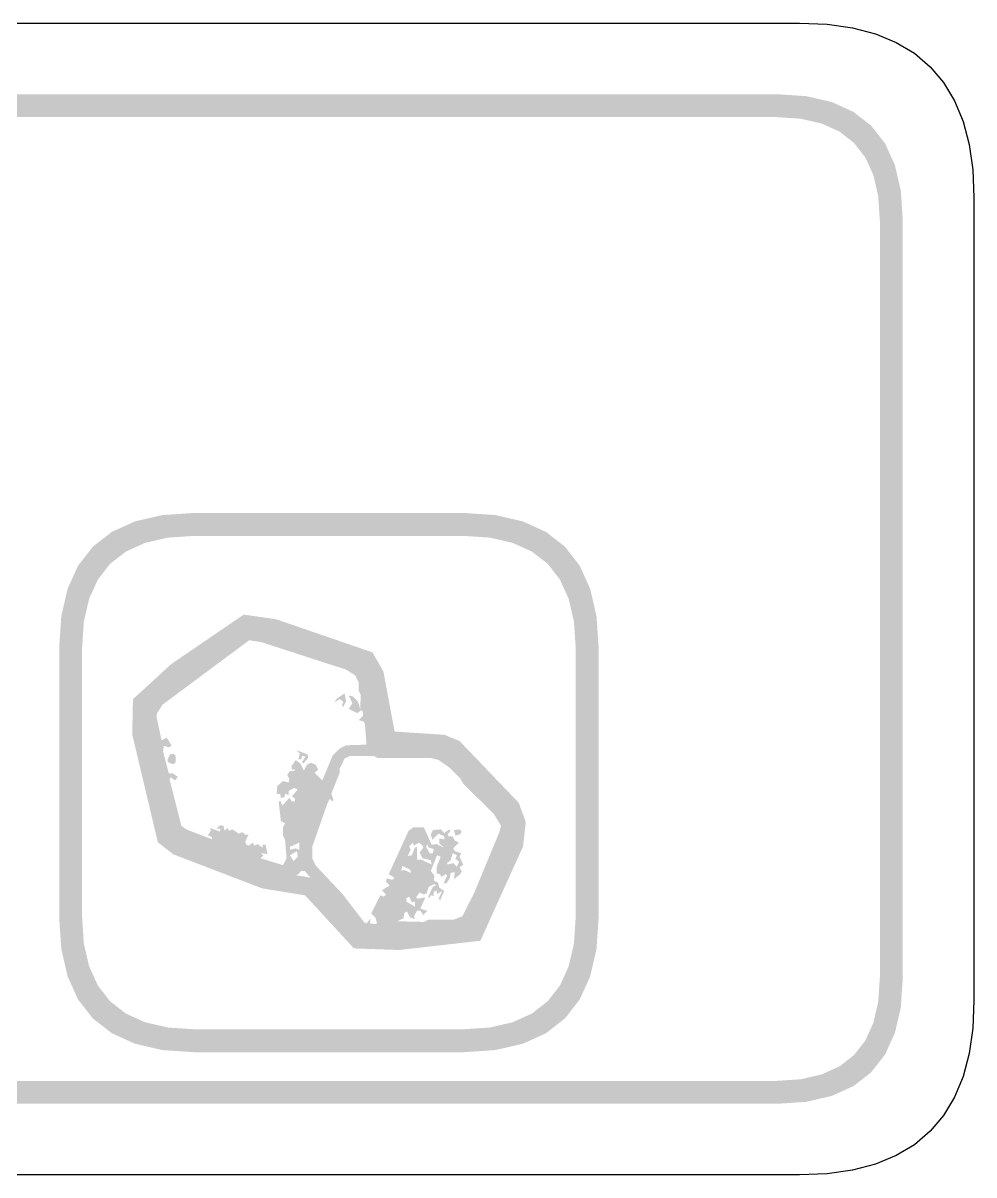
# Model space of a CAD drawing. Header units: millimetres. Extents: x 4 to 272, y 4 to 144.
# Drawn here: x 187.47 to 204.04, y 99.96 to 120.04 of the extents above; entities that cross this region are included whole.
import ezdxf

# ---------------------------------------------------------------- set-up
doc = ezdxf.new("R2010")
doc.units = ezdxf.units.MM
doc.layers.add('CUT', color=1, linetype='Continuous')
doc.layers.add('RASTER', color=7, linetype='Continuous')

msp = doc.modelspace()

# ---------------------------------------------------------------- hatches: boundary and pattern name
at = {"layer": 'RASTER'}
h = msp.add_hatch(color=7, dxfattribs=at)
h.paths.add_polyline_path([(141.2, 116.6), (141.234, 117.116), (141.337, 117.563), (141.509, 117.941), (141.75, 118.25), (142.059, 118.491), (142.438, 118.663), (142.884, 118.766), (143.4, 118.8), (200.6, 118.8), (201.116, 118.766), (201.563, 118.663), (201.941, 118.491), (202.25, 118.25), (202.491, 117.941), (202.663, 117.563), (202.766, 117.116), (202.8, 116.6), (202.8, 103.4), (202.766, 102.884), (202.663, 102.438), (202.491, 102.059), (202.25, 101.75), (201.941, 101.509), (201.563, 101.338), (201.116, 101.234), (200.6, 101.2), (143.4, 101.2), (142.884, 101.234), (142.438, 101.338), (142.059, 101.509), (141.75, 101.75), (141.509, 102.059), (141.337, 102.438), (141.234, 102.884), (141.2, 103.4)])
h.paths.add_polyline_path([(141.6, 116.6), (141.6, 103.4), (141.628, 102.978), (141.712, 102.613), (141.853, 102.303), (142.05, 102.05), (142.303, 101.853), (142.613, 101.712), (142.978, 101.628), (143.4, 101.6), (200.6, 101.6), (201.022, 101.628), (201.388, 101.713), (201.697, 101.853), (201.95, 102.05), (202.147, 102.303), (202.288, 102.613), (202.372, 102.978), (202.4, 103.4), (202.4, 116.6), (202.372, 117.022), (202.288, 117.388), (202.147, 117.697), (201.95, 117.95), (201.697, 118.147), (201.388, 118.288), (201.022, 118.372), (200.6, 118.4), (143.4, 118.4), (142.978, 118.372), (142.613, 118.288), (142.303, 118.147), (142.05, 117.95), (141.853, 117.697), (141.712, 117.388), (141.628, 117.022), (141.6, 116.6)], flags=0)
h = msp.add_hatch(color=7, dxfattribs=at)
h.paths.add_polyline_path([(188.1, 109.15), (188.137, 109.701), (188.247, 110.178), (188.43, 110.582), (188.688, 110.913), (189.018, 111.17), (189.422, 111.353), (189.899, 111.463), (190.45, 111.5), (195.15, 111.5), (195.701, 111.463), (196.178, 111.353), (196.582, 111.17), (196.913, 110.913), (197.17, 110.582), (197.353, 110.178), (197.463, 109.701), (197.5, 109.15), (197.5, 104.45), (197.463, 103.899), (197.353, 103.422), (197.17, 103.018), (196.913, 102.688), (196.582, 102.43), (196.178, 102.247), (195.701, 102.137), (195.15, 102.1), (190.45, 102.1), (189.899, 102.137), (189.422, 102.247), (189.018, 102.43), (188.687, 102.688), (188.43, 103.018), (188.247, 103.422), (188.137, 103.899), (188.1, 104.45)])
h.paths.add_polyline_path([(188.5, 109.15), (188.5, 104.45), (188.53, 103.993), (188.622, 103.597), (188.774, 103.262), (188.987, 102.988), (189.262, 102.774), (189.597, 102.622), (189.993, 102.53), (190.45, 102.5), (195.15, 102.5), (195.607, 102.53), (196.003, 102.622), (196.338, 102.774), (196.612, 102.988), (196.826, 103.262), (196.978, 103.597), (197.07, 103.993), (197.1, 104.45), (197.1, 109.15), (197.07, 109.607), (196.978, 110.003), (196.826, 110.338), (196.613, 110.613), (196.338, 110.826), (196.003, 110.978), (195.607, 111.07), (195.15, 111.1), (190.45, 111.1), (189.993, 111.07), (189.597, 110.978), (189.262, 110.826), (188.987, 110.613), (188.774, 110.338), (188.622, 110.003), (188.53, 109.607), (188.5, 109.15)], flags=0)
h = msp.add_hatch(color=7, dxfattribs=at)
h.paths.add_polyline_path([(191.316, 109.728), (191.88, 109.647), (193.56, 109.069), (193.75, 108.737), (193.945, 107.689), (194.81, 107.633), (195.075, 107.526), (196.108, 106.448), (196.231, 106.113), (196.184, 105.688), (195.44, 104.043), (194.022, 103.881), (193.236, 103.909), (192.385, 104.834), (191.635, 104.956), (190.087, 105.55), (189.819, 105.76), (189.373, 107.641), (189.386, 108.254), (190.057, 108.869)])
h.paths.add_polyline_path([(191.394, 109.393), (190.256, 108.618), (189.703, 108.111), (189.694, 107.676), (190.105, 105.943), (190.247, 105.831), (191.719, 105.267), (192.546, 105.132), (193.381, 104.224), (194.009, 104.201), (195.223, 104.34), (195.871, 105.773), (195.905, 106.073), (195.83, 106.274), (194.891, 107.255), (194.738, 107.317), (193.676, 107.386), (193.445, 108.625), (193.342, 108.806), (191.805, 109.335), (191.394, 109.393)], flags=0)
h = msp.add_hatch(color=7, dxfattribs=at)
h.paths.add_polyline_path([(191.424, 109.491), (191.487, 109.502), (192, 109.355), (193.209, 108.952), (193.404, 108.853), (193.539, 108.586), (193.711, 107.439), (194.712, 107.413), (194.87, 107.351), (195.163, 107.094), (195.287, 106.925), (195.822, 106.398), (195.932, 106.251), (195.995, 106.13), (195.995, 105.91), (195.273, 104.25), (195.005, 104.188), (194.126, 104.151), (194.052, 104.114), (193.393, 104.114), (193.125, 104.36), (193.074, 104.455), (192.905, 104.616), (192.854, 104.712), (192.377, 105.261), (192.319, 105.261), (192.267, 105.203), (192.073, 105.104), (191.853, 105.141), (190.314, 105.727), (190.12, 105.826), (190.046, 105.899), (189.947, 106.167), (189.727, 107.266), (189.618, 107.633), (189.581, 108.036), (189.68, 108.23), (189.79, 108.34), (191.109, 109.33)])
h.paths.add_polyline_path([(191.413, 109.282), (189.9, 108.157), (189.801, 107.999), (189.801, 107.926), (189.885, 107.534), (189.973, 107.585), (190.057, 107.45), (190.021, 107.413), (189.922, 107.439), (189.911, 107.34), (190.01, 106.962), (190.083, 106.962), (190.167, 106.9), (190.12, 106.837), (190.046, 106.889), (190.021, 106.863), (190.23, 106.046), (190.314, 105.984), (190.765, 105.811), (190.765, 105.848), (190.691, 105.885), (190.743, 105.958), (190.728, 106.009), (190.9, 105.947), (190.911, 105.995), (190.838, 105.995), (190.9, 106.057), (190.963, 106.046), (190.985, 105.958), (191.036, 106.009), (191.058, 105.958), (191.12, 105.984), (191.23, 105.91), (191.292, 105.936), (191.351, 105.885), (191.402, 105.899), (191.34, 105.764), (191.366, 105.716), (191.402, 105.701), (191.476, 105.753), (191.498, 105.701), (191.56, 105.727), (191.644, 105.665), (191.644, 105.716), (191.696, 105.716), (191.732, 105.555), (191.608, 105.569), (191.659, 105.533), (191.608, 105.481), (192, 105.36), (192.062, 105.481), (192.036, 105.8), (192, 105.874), (192, 106.02), (192.036, 106.093), (191.963, 106.13), (191.926, 106.46), (191.952, 106.486), (191.989, 106.398), (192.11, 106.533), (192.157, 106.471), (192.209, 106.471), (192.209, 106.522), (192.157, 106.559), (192.256, 106.68), (192.194, 106.706), (192.099, 106.654), (192.099, 106.581), (192.036, 106.607), (192.025, 106.544), (191.963, 106.533), (191.952, 106.596), (191.89, 106.607), (191.901, 106.742), (192, 106.826), (192.099, 106.801), (192.11, 106.863), (192.073, 106.936), (192.121, 106.999), (192.194, 106.999), (192.209, 107.035), (192.157, 107.021), (192.146, 107.083), (192.22, 107.193), (192.304, 107.131), (192.366, 107.01), (192.414, 107.109), (192.487, 107.145), (192.575, 107.109), (192.612, 107.021), (192.55, 106.973), (192.685, 106.837), (192.868, 107.277), (192.978, 107.387), (193.099, 107.45), (193.455, 107.461), (193.429, 107.816), (193.404, 107.864), (193.319, 107.889), (193.393, 107.963), (193.393, 108.036), (193.367, 108.062), (193.294, 108.01), (193.147, 108.084), (193.209, 108.183), (193.147, 108.318), (193.22, 108.303), (193.308, 108.208), (193.345, 108.084), (193.356, 108.329), (193.319, 108.402), (193.319, 108.549), (193.257, 108.67), (193.099, 108.769), (191.633, 109.245)], flags=0)
h.paths.add_polyline_path([(193.074, 108.355), (193.099, 108.219), (193.052, 108.12), (193.026, 108.146), (193.052, 108.208), (192.989, 108.256), (192.89, 108.194), (192.942, 108.267)], flags=0)
h.paths.add_polyline_path([(192.231, 107.365), (192.429, 107.292), (192.44, 107.23), (192.355, 107.131), (192.33, 107.156), (192.392, 107.255), (192.33, 107.266), (192.319, 107.204), (192.267, 107.204), (192.293, 107.303)], flags=0)
h.paths.add_polyline_path([(190.032, 107.292), (190.094, 107.303), (190.131, 107.266), (190.131, 107.156), (190.094, 107.12), (190.01, 107.145), (189.984, 107.193)], flags=0)
h.paths.add_polyline_path([(193.173, 107.266), (193.074, 107.219), (192.989, 107.046), (192.989, 106.973), (192.843, 106.607), (192.879, 106.497), (192.854, 106.471), (192.817, 106.522), (192.769, 106.423), (192.513, 105.69), (192.513, 105.47), (192.575, 105.349), (193.037, 104.858), (193.418, 104.36), (193.455, 104.345), (193.528, 104.433), (193.513, 104.345), (193.612, 104.334), (193.638, 104.345), (193.612, 104.444), (193.539, 104.517), (193.697, 104.836), (193.759, 104.811), (193.796, 104.847), (193.722, 104.921), (193.858, 105.005), (193.796, 105.067), (193.807, 105.13), (193.906, 105.104), (193.942, 105.141), (193.843, 105.203), (194.188, 105.958), (194.272, 106.02), (194.455, 106.02), (194.591, 105.716), (194.675, 105.727), (194.811, 105.665), (194.723, 105.738), (194.723, 105.826), (194.811, 105.811), (194.811, 105.863), (194.712, 105.91), (194.602, 105.8), (194.576, 105.899), (194.613, 105.973), (194.749, 105.984), (194.811, 105.921), (194.895, 105.984), (194.921, 105.958), (194.87, 105.899), (194.884, 105.863), (194.957, 105.863), (194.994, 105.789), (195.067, 105.753), (194.968, 105.654), (194.994, 105.606), (195.104, 105.569), (195.078, 105.507), (195.141, 105.371), (195.078, 105.324), (195.115, 105.25), (195.089, 105.203), (194.979, 105.115), (194.994, 105.24), (194.921, 105.225), (194.906, 105.13), (194.848, 105.042), (194.796, 105.042), (194.859, 105.177), (194.833, 105.203), (194.76, 105.152), (194.738, 105.203), (194.675, 105.214), (194.675, 105.324), (194.749, 105.507), (194.686, 105.533), (194.576, 105.261), (194.639, 105.177), (194.628, 105.093), (194.701, 105.056), (194.723, 104.968), (194.811, 104.91), (194.738, 104.748), (194.712, 104.774), (194.774, 104.91), (194.686, 104.858), (194.675, 104.921), (194.628, 104.895), (194.628, 104.822), (194.576, 104.836), (194.554, 104.785), (194.529, 104.811), (194.613, 104.983), (194.664, 105.005), (194.639, 105.031), (194.54, 104.983), (194.503, 104.873), (194.455, 104.847), (194.382, 104.884), (194.32, 104.8), (194.345, 104.774), (194.481, 104.8), (194.393, 104.602), (194.518, 104.565), (194.444, 104.492), (194.393, 104.565), (194.334, 104.565), (194.283, 104.47), (194.298, 104.419), (194.21, 104.455), (194.162, 104.554), (194.115, 104.528), (194.1, 104.433), (193.99, 104.382), (194.455, 104.371), (194.529, 104.408), (194.968, 104.408), (195.126, 104.47), (195.335, 104.884), (195.775, 105.947), (195.8, 106.046), (195.676, 106.251), (195.141, 106.779), (195.089, 106.874), (194.906, 107.057), (194.712, 107.193), (194.565, 107.23), (193.649, 107.23), (193.576, 107.266)], flags=0)
h.paths.add_polyline_path([(194.979, 105.973), (195.078, 105.984), (195.115, 105.947), (195.089, 105.899), (195.005, 105.874)], flags=0)
h.paths.add_polyline_path([(192.282, 105.753), (192.121, 105.679), (192.121, 105.628), (192.22, 105.654), (192.282, 105.628)], flags=0)
h.paths.add_polyline_path([(194.261, 105.753), (194.199, 105.69), (194.224, 105.628), (194.173, 105.518), (194.246, 105.533), (194.298, 105.665), (194.334, 105.679), (194.334, 105.459), (194.408, 105.459), (194.591, 105.371), (194.576, 105.445), (194.43, 105.481), (194.382, 105.58), (194.444, 105.665), (194.43, 105.701), (194.371, 105.753), (194.283, 105.701)], flags=0)
h.paths.add_polyline_path([(194.518, 105.716), (194.492, 105.69), (194.554, 105.569), (194.613, 105.569), (194.628, 105.643), (194.54, 105.665)], flags=0)
h.paths.add_polyline_path([(192.245, 105.606), (192.121, 105.533), (192.183, 105.434), (192.256, 105.507)], flags=0)
h.paths.add_polyline_path([(194.957, 105.569), (194.921, 105.445), (194.859, 105.397), (194.87, 105.371), (194.968, 105.397), (195.031, 105.335), (195.067, 105.423), (195.005, 105.47), (195.031, 105.533)], flags=0)
h.paths.add_polyline_path([(194.078, 105.349), (194.063, 105.261), (194.115, 105.276), (194.224, 105.225), (194.224, 105.276)], flags=0)
h.paths.add_polyline_path([(194.199, 104.811), (194.151, 104.785), (194.151, 104.726), (194.298, 104.638), (194.298, 104.726), (194.246, 104.712)], flags=0)

# ---------------------------------------------------------------- linework, layer by layer
at = {"layer": 'CUT'}
msp.add_lwpolyline([(142.999, 120.04), (201.001, 120.04), (201.483, 120.019), (201.925, 119.956), (202.325, 119.851), (202.685, 119.703), (203.003, 119.512), (203.278, 119.278), (203.512, 119.003), (203.703, 118.685), (203.851, 118.325), (203.956, 117.925), (204.019, 117.483), (204.04, 117.001), (204.04, 102.999), (204.019, 102.517), (203.956, 102.075), (203.851, 101.675), (203.703, 101.315), (203.512, 100.997), (203.278, 100.722), (203.003, 100.488), (202.685, 100.297), (202.325, 100.149), (201.925, 100.044), (201.483, 99.981), (201.001, 99.96), (142.999, 99.96)], dxfattribs=at)

doc.saveas('drawing.dxf')
